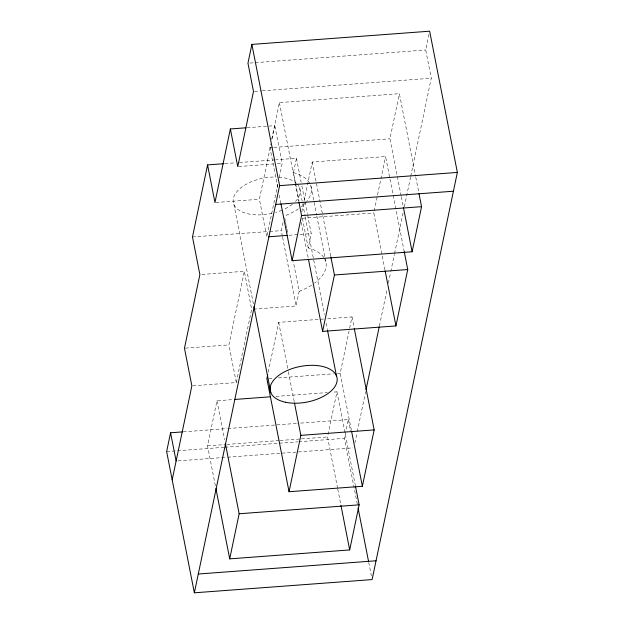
<?xml version="1.0" encoding="UTF-8"?>
<svg xmlns="http://www.w3.org/2000/svg" width="624" height="624" viewBox="0 0 624 624"><rect width="100%" height="100%" fill="white"/><g stroke="black" fill="none" stroke-linecap="round" stroke-linejoin="round"><path stroke-width="0.47" stroke-dasharray="3.12 2.34" d="M215.358 485.753L207.535 445.871L216.98 400.772L233.431 399.547M277.781 187.59L269.958 147.709L270.746 143.957M271.729 139.253L279.396 102.609L399.383 93.686L415.592 176.288M192.824 385.788L236.301 382.551L228.907 344.893L244.319 271.292L200.842 274.529M277.852 184.08L266.791 236.917L259.397 199.259L270.66 145.47M272.041 138.863L274.81 125.658L246.792 127.741M236.301 382.551L251.644 309.27L244.319 271.292M279.232 177.473L282.196 163.316L274.81 125.658M282.43 236.363L281.307 230.638L283.218 221.497M295.511 183.097L293.452 172.614L296.447 158.293L276.159 159.799M268.25 372.169L278.678 322.374L325.954 318.856M301.821 211.817L312.25 162.014L385.577 156.562L404.204 251.511M253.57 309.122L296.08 305.963L299.146 291.33L293.342 261.776M323.778 257.431A45.357 24.172 -11.1 0 0 308.233 247.931L311.228 233.618L307.484 214.547M351.374 430.264L340.205 373.292L349.448 329.137M349.643 328.193L352.006 316.922L326.921 318.786M384.946 269.903L373.768 212.94L385.577 156.562M337.584 488.225L327.522 436.956L336.968 391.849L332.132 392.215M401.123 195.757L389.945 138.793L399.383 93.686M357.326 504.2L344.409 438.352L348.34 419.562L297.827 423.322M410.717 176.342L431.254 78.234L425.708 49.99L429.055 34.016M354.877 443.048L357.076 432.572M357.271 431.613L365.648 391.615M379.408 325.892L387.184 288.74M388.378 283.023L390.577 272.548M390.772 271.596L394.36 254.452M394.563 253.5L403.338 211.591M404.336 206.825L410.514 177.294M249.896 63.063L425.708 49.99M254.467 91.385L261.261 90.878M262.236 90.808L431.254 78.234M269.958 147.709L272.86 147.498M273.827 147.42L389.945 138.793M224.96 163.605L235.583 162.817M239.452 162.529L275.2 159.869M238.719 166.546L273.499 163.964M277.368 163.675L282.196 163.316M215.927 202.488L259.397 199.259M302.375 218.252L373.768 212.94M289.006 235.264L311.228 233.618M185.437 348.13L228.907 344.893M268.804 378.604L273.632 378.245M278.452 377.887L333.45 373.799M337.303 373.511L340.205 373.292M276.003 396.388L327.288 392.574M183.206 431.839L226.918 428.594M227.893 428.516L296.86 423.392M207.535 445.871L225.919 444.506M226.886 444.436L279.139 440.552M280.114 440.482L300.433 438.968M301.4 438.898L327.522 436.956M166.647 451.573L223.961 447.314M224.929 447.236L278.351 443.266M279.326 443.196L297.781 441.823M298.756 441.753L344.409 438.352M178.066 460.879L226.637 457.267M227.604 457.197L352.911 447.884M192.488 236.933L268.757 231.527M269.716 231.465L281.307 230.638M415.779 177.239L418.759 192.434M401.31 196.708L403.354 207.152M352.006 316.922L354.05 327.366M312.25 162.014L330.876 256.963M310.97 186.287L316.586 214.89M316.774 215.842L325.751 261.604M348.34 419.562L350.555 430.864M296.447 158.293L301.127 182.13M301.876 185.944L307.297 213.595M299.497 187.528L302.5 202.823M302.687 203.783L305.12 216.208M305.308 217.16L324.441 314.66M326.126 323.263L327.249 328.996M336.968 391.849L355.407 485.846M295.698 184.049L299.068 201.217M302.429 218.377L308.233 247.931M279.396 102.609L298.771 201.349M368.745 562.403L371.366 575.765M301.189 222.191L308.272 258.266M284.739 217.916L285.301 220.779M285.488 221.731L286.049 224.593M286.237 225.545L286.798 228.407M286.985 229.359L287.921 234.125M337.771 489.169L340.751 504.364M279.271 195.179L280.761 202.777M282.617 237.315L296.08 305.963M278.678 322.374L288.179 370.796M288.366 371.74L294.325 402.129M233.883 204.391L253.57 304.762M216.98 400.772L224.617 439.702M324.293 258.235A45.357 24.172 -11.1 0 1 314.629 283.124M311.61 285.199A45.357 24.172 -11.1 0 1 299.146 291.33M297.188 184.049A34.016 18.127 -11.1 0 1 294.887 202.004M292.274 204.298A34.016 18.127 -11.1 0 1 282.867 209.812M282.017 210.179A34.016 18.127 -11.1 0 1 275.652 212.425M272.048 213.353A34.016 18.127 -11.1 0 1 233.189 199.493A34.016 18.127 -11.1 0 1 276.042 177.021M278.795 177.146A34.016 18.127 -11.1 0 1 296.548 183.425M293.452 172.614A45.357 24.172 -11.1 0 1 306.657 201.419M306.056 202.137A45.357 24.172 -11.1 0 1 301.252 206.723M298.381 208.853A45.357 24.172 -11.1 0 1 284.365 216.005"/><path stroke-width="0.94" d="M223.993 163.683L207.574 164.9L192.488 236.933L199.875 274.599L184.47 348.2L191.857 385.858L172.185 479.817M245.825 127.811L230.365 128.957L214.96 202.558L207.574 164.9M182.239 431.917L170.578 432.783L166.647 451.573L194.353 592.8L372.115 579.587L457.353 172.427L429.647 31.2L251.885 44.413L247.954 63.211L253.492 91.455L237.76 166.624L230.365 128.957M194.353 592.8L279.591 185.648L251.885 44.413M267.665 374.993L266.877 378.745L289.045 491.728L362.365 486.275L374.166 429.905L354.237 328.318M355.594 486.798L359.135 504.832L349.69 549.939L229.702 558.854L239.148 513.755L225.358 443.5M418.946 193.378L421.551 206.669L412.113 251.776L292.126 260.692L301.564 215.592L298.958 202.301M289.045 491.728L300.846 435.357L294.512 403.073M404.204 251.511L407.737 269.545L395.936 325.923L322.608 331.375L334.417 274.997L330.876 256.963M366.046 389.704L379.205 326.843M279.591 185.648L457.353 172.427M275.66 204.438L453.422 191.217M301.564 215.592L421.551 206.669M268.718 236.777L287.079 235.412M334.417 274.997L407.737 269.545M234.398 399.477L270.2 396.817M300.846 435.357L374.166 429.905M239.148 513.755L359.135 504.832M198.292 574.01L376.046 560.789M403.354 207.152L412.113 251.776M385.133 270.855L395.936 325.923M351.562 431.215L362.365 486.275M327.436 329.956L336.445 375.835M358.075 508.014L368.558 561.452M308.451 259.217L322.608 331.375M340.938 505.315L349.69 549.939M280.948 203.728L292.126 260.692M253.945 306.673L270.824 392.699M215.92 488.6L229.702 558.854M170.578 432.783L176.124 461.027M285.433 402.23A34.016 18.127 -11.1 0 0 337.155 380.515A34.016 18.127 -11.1 0 0 288.311 370.048A34.016 18.127 -11.1 0 0 285.433 402.23"/></g></svg>
